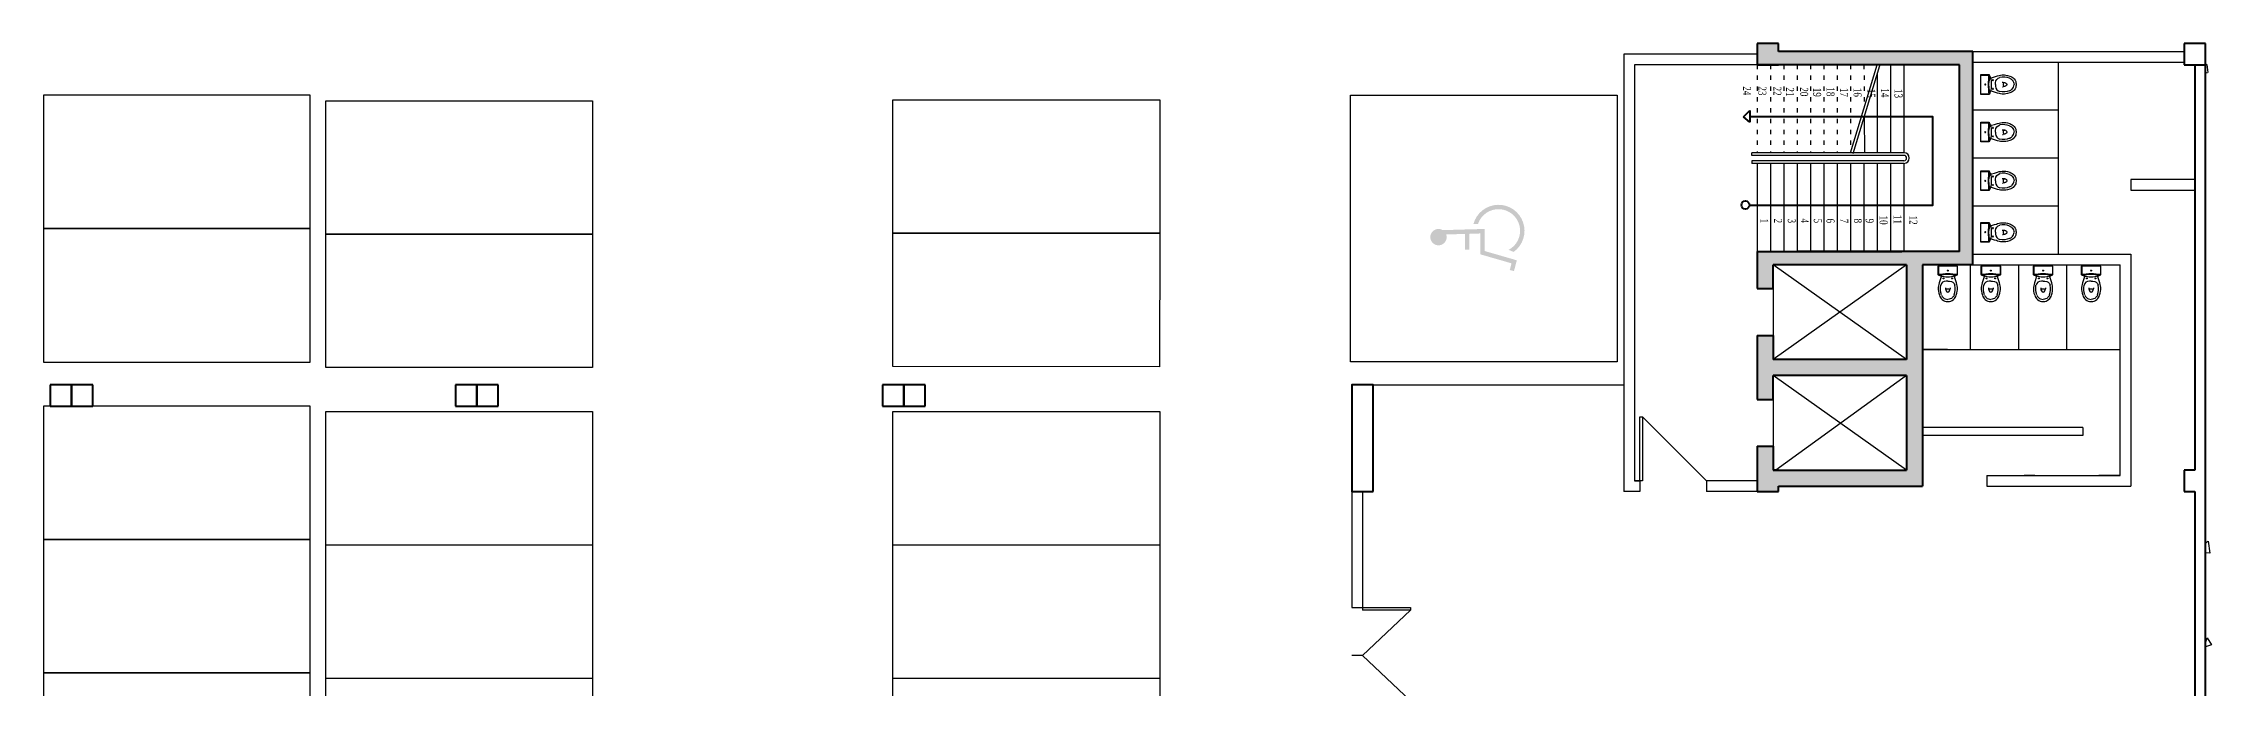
# Model space of a CAD drawing. Header units: metres. Extents: x -2370498 to 1228044, y -644254 to 236701.
# Drawn here: x 851836 to 857841, y 191036 to 192820 of the extents above; entities that cross this region are included whole.
import ezdxf

# ---------------------------------------------------------------- set-up
doc = ezdxf.new("R2010")
doc.units = ezdxf.units.M
doc.header["$MEASUREMENT"] = 0
doc.linetypes.add('ACAD_ISO03W100', pattern=[30, 12, -18])
doc.layers.add('PI-DISABLE CARPARK', color=8, linetype='Continuous', lineweight=9)
doc.styles.add('OLCU', font='arial.ttf', dxfattribs={"width": 0.75})

# ---------------------------------------------------------------- blocks, each defined once
blk = doc.blocks.new('klozet5-U')
at = {"color": 0, "linetype": 'Continuous'}
for p, q in [((-16.9, 11.8), (-15.9, 17)), ((-16.9, -11.8), (-15.9, -17))]:
    blk.add_line(p, q, dxfattribs=at)
at = {"color": 0, "linetype": 'Continuous', "flags": 128}
blk.add_lwpolyline([(-18.5, 12.1), (-20.3, 12.7), (-26, 14.4), (-29.7, 15.6), (-31.6, 16.3), (-34.4, 17), (-36.9, 17.6), (-40.2, 17.9), (-44.6, 17.9), (-46.9, 17.7), (-50.5, 17.1), (-54.6, 15.8), (-56.8, 14.9), (-59.1, 13.7), (-60.7, 12.4), (-62.6, 10.4), (-64.4, 7.9), (-65.6, 5.6), (-66.2, 3.1), (-66.5, 1), (-66.5, 0), (-66.5, -1), (-66.2, -3.1), (-65.6, -5.6), (-64.4, -7.9), (-62.6, -10.4), (-60.7, -12.4), (-59.1, -13.7), (-56.8, -14.9), (-54.6, -15.8), (-50.5, -17.1), (-46.9, -17.7), (-44.6, -17.9), (-40.2, -17.9), (-36.9, -17.6), (-34.4, -17), (-31.6, -16.3), (-29.7, -15.6), (-26, -14.4), (-20.3, -12.7), (-18.5, -12.1)], dxfattribs=at)
at = {"color": 0, "linetype": 'Continuous'}
for points in [[(-40.6, 4.3, 0.015744), (-42.4, 4.3, 0.080363), (-46.6, 3.3, 0.291038), (-49.1, 0, 0.291038), (-46.6, -3.3, 0.080363), (-42.4, -4.3)], [(-45.4, -3.7, 0.504519), (-43.1, -2.1), (-43.1, 2.1, 0.504519), (-45.4, 3.7)], [(-28, 0), (-28, 3.2, 0.35423), (-35.9, 13.3)], [(-16.1, 18.2), (-18, 13.7, 0.143239), (-18, -13.7), (-17.1, -16), (-16.1, -18.2)], [(-18, -13.7, 0.744451), (-17.6, -13.7, 0.135377), (-16.9, 11.2, 0.014087), (-17.6, 13.7, 0.744451), (-18, 13.7)], [(-54.1, -11.7, 0.149339), (-35.9, -13.3, 0.149339)]]:
    blk.add_lwpolyline(points, format="xyb", dxfattribs=at)
for points in [[(-15.7, -18.5), (0, -18.5), (0, 18.5), (-15.7, 18.5)], [(0, 17.3), (-15.5, 17.3)], [(-28, 0), (-28, -3.2)], [(0, -17.3), (-15.5, -17.3)]]:
    blk.add_lwpolyline(points, dxfattribs=at)
for centre, radius in [((-23, 8), 0.8), ((-8.5, 0), 0.9), ((-23, -8), 0.8)]:
    blk.add_circle(centre, radius, dxfattribs=at)
for centre, radius, start, end in [((-50.5, 0), 12, 134.4767, 179.8424), ((-50.5, 1.2), 11.1, 109.6538, 137.7263), ((-15.4, 11.5), 1.5, 169.4239, 193.8052), ((-15.7, 18), 0.5, 90, 156.9338), ((-147, 0), 132.3, 352.0096, 7.9904), ((-15.5, 16.9), 0.4, 90, 164.4239), ((-15.7, -18), 0.5, 203.0662, 270)]:
    blk.add_arc(centre, radius, start, end, dxfattribs=at)
at = {"color": 0, "linetype": 'Continuous', "extrusion": (0, 2.34291e-15, -1)}
for centre, radius, start, end in [((50.5, 0), 12, 314.4767, 359.8424), ((38.2, -3.4), 10.2, 179.1091, 257.1318), ((15.4, -11.5), 1.5, 349.4239, 13.8052)]:
    blk.add_arc(centre, radius, start, end, dxfattribs=at)
at = {"color": 0, "linetype": 'Continuous', "extrusion": (-2.34291e-15, 2.74462e-30, -1)}
for centre, radius, start, end in [((42.4, -17.2), 31.2, 68.0026, 101.9775), ((50.5, -1.2), 11.1, 289.6538, 317.7263), ((40.8, 24.3), 28.6, 269.6782, 273.2862), ((15.5, -16.9), 0.4, 270, 344.4239)]:
    blk.add_arc(centre, radius, start, end, dxfattribs=at)
blk = doc.blocks.new('DISABLE CARPARK')
at = {"layer": 'PI-DISABLE CARPARK'}
h = blk.add_hatch(color=256, dxfattribs=at)
h.paths.add_polyline_path([(3444931, -17526), (3444564, -17526), (3444571, -17331), (3444828, -17331), (3444493, -17302), (3444485, -17603), (3444873, -17603), (3445036, -18167), (3445226, -18117), (3445207, -18043), (3445089, -18074)])
h.paths.add_polyline_path([(3444581, -16926, 5.768623), (3444506, -16865), (3444493, -17302), (3444828, -17331), (3444851, -17331), (3444851, -17254), (3444573, -17254)])
h.paths.add_polyline_path([(3444396, -17485), (3444396, -17405, 1.415905), (3444889, -18111), (3444852, -18024, -1.473445)])

msp = doc.modelspace()

# ---------------------------------------------------------------- hatches: boundary and pattern name
h = msp.add_hatch(color=0)
h.dxf.hatch_style = 1
h.paths.add_polyline_path([(856582.55277, 191579.43526), (856582.55277, 191638.52843), (856582.55277, 191704.64465), (856626.87264, 191704.64465), (856626.87264, 191638.52843), (856996.20494, 191638.52843), (856996.20494, 191900.75436), (856626.87264, 191900.75436), (856626.87264, 191834.64962), (856582.55277, 191834.64962), (856582.55277, 192011.19046), (856626.87264, 192011.19046), (856626.87264, 191945.07424), (856996.20494, 191945.07424), (856996.20494, 192207.30017), (856663.80587, 192207.30017), (856626.87264, 192207.30539), (856626.87264, 192141.19543), (856582.55277, 192141.19543), (856582.55277, 192207.31165), (856582.55277, 192244.2334), (856982.49705, 192244.22714), (857142.87247, 192244.2334), (857142.87247, 192761.29862), (856582.55277, 192761.29862), (856582.55277, 192798.23185), (856582.55277, 192820.39179), (856641.64593, 192820.39179), (856641.64593, 192798.23185), (857179.8057, 192798.23185), (857179.8057, 192207.30017), (857040.52482, 192207.30017), (857040.52482, 191985.70079), (857040.52482, 191594.20855), (856641.64593, 191594.20855), (856641.64593, 191579.43526)])

# ---------------------------------------------------------------- linework, layer by layer
at = {"color": 0, "lineweight": 40}
for p, q in [((856641.64593, 192820.39179), (856582.55277, 192820.39179)), ((856582.55277, 192820.39179), (856582.55277, 192761.29862)), ((856641.64593, 192798.23185), (856641.64593, 192820.39179)), ((857823.5093, 192820.39179), (857764.41613, 192820.39179)), ((857764.41613, 192820.39179), (857764.41613, 192798.23185)), ((857823.5093, 192820.39179), (857764.41613, 192820.39179)), ((857764.41613, 192820.39179), (857764.41613, 192761.29862)), ((857823.5093, 192761.29862), (857823.5093, 192820.39179)), ((857823.5093, 192761.29862), (857823.5093, 192820.39179)), ((857823.5093, 189274.80171), (857823.5093, 192820.39179)), ((856582.55277, 192798.23185), (856582.55277, 192761.29862)), ((856582.55277, 192761.29862), (856641.64593, 192761.29862)), ((857142.87247, 192761.29862), (856582.55277, 192761.29862)), ((857179.8057, 192798.23185), (856641.64593, 192798.23185)), ((857142.87247, 192244.2334), (857142.87247, 192761.29862)), ((857179.8057, 192207.30017), (857179.8057, 192798.23185)), ((857764.41613, 192761.29862), (857786.57606, 192761.29862)), ((857764.41613, 192761.29862), (857823.5093, 192761.29862)), ((857793.96271, 192761.29862), (857793.96271, 191638.52843)), ((856544.29169, 192616.56164), (856562.13689, 192634.40683)), ((856562.13689, 192634.40683), (856562.13689, 192616.56164)), ((856562.13689, 192601.78834), (856544.29169, 192616.56164)), ((856562.13689, 192616.56164), (856562.13689, 192601.78834)), ((856582.55277, 192244.2334), (856982.49705, 192244.22714)), ((856582.55277, 192244.2334), (856582.55277, 192207.31165)), ((856582.55277, 192207.31165), (856582.55277, 192141.19543)), ((856582.55277, 192207.31165), (856582.55277, 192141.19543)), ((856663.80587, 192207.30017), (856626.87264, 192207.30539)), ((856626.87264, 192141.19543), (856626.87264, 192207.30539)), ((856996.20494, 192207.30017), (856663.80587, 192207.30017)), ((856693.35246, 192207.30017), (856663.80587, 192207.30017)), ((857142.87247, 192244.2334), (856693.35246, 192244.2334)), ((856996.20494, 192207.30017), (856996.20494, 191945.07424)), ((857179.8057, 192207.30017), (857040.52482, 192207.30017)), ((857040.52482, 192207.30017), (857040.52482, 191594.20855)), ((856582.55277, 192141.19543), (856626.87264, 192141.19543)), ((856582.55277, 192011.19046), (856582.55277, 191834.64962)), ((856582.55277, 192011.19046), (856582.55277, 191945.07424)), ((856582.55277, 192011.19046), (856626.87264, 192011.19046)), ((856626.87264, 192011.19046), (856626.87264, 191945.07424)), ((856996.20494, 191945.07424), (856626.87264, 191945.07424)), ((856626.87264, 191834.64962), (856626.87264, 191900.75958)), ((856996.20494, 191900.75436), (856626.87264, 191900.75436)), ((856996.20494, 191900.75436), (856996.20494, 191638.52843)), ((851855.09933, 191874.9011), (851855.09933, 191815.80793)), ((851914.19249, 191874.9011), (851855.09933, 191874.9011)), ((851914.19249, 191874.9011), (851914.19249, 191815.80793)), ((851973.28566, 191874.9011), (851914.19249, 191874.9011)), ((851914.19249, 191815.80793), (851914.19249, 191874.9011)), ((851973.28566, 191815.80793), (851973.28566, 191874.9011)), ((852977.86952, 191874.9011), (852977.86952, 191815.80793)), ((853036.96269, 191874.9011), (852977.86952, 191874.9011)), ((853036.96269, 191874.9011), (853036.96269, 191815.80793)), ((853096.05585, 191874.9011), (853036.96269, 191874.9011)), ((853036.96269, 191815.80793), (853036.96269, 191874.9011)), ((853096.05585, 191815.80793), (853096.05585, 191874.9011)), ((854159.73288, 191874.9011), (854159.73288, 191815.80793)), ((854218.82605, 191874.9011), (854159.73288, 191874.9011)), ((854218.82605, 191874.9011), (854218.82605, 191815.80793)), ((854277.91921, 191874.9011), (854218.82605, 191874.9011)), ((854218.82605, 191815.80793), (854218.82605, 191874.9011)), ((854277.91921, 191815.80793), (854277.91921, 191874.9011)), ((851855.09933, 191815.80793), (851914.19249, 191815.80793)), ((851914.19249, 191815.80793), (851973.28566, 191815.80793)), ((852977.86952, 191815.80793), (853036.96269, 191815.80793)), ((853036.96269, 191815.80793), (853096.05585, 191815.80793)), ((854159.73288, 191815.80793), (854218.82605, 191815.80793)), ((854218.82605, 191815.80793), (854277.91921, 191815.80793)), ((856582.55277, 191834.64962), (856626.87264, 191834.64962)), ((856582.55277, 191704.64465), (856582.55277, 191638.52843)), ((856582.55277, 191704.64465), (856626.87264, 191704.64465)), ((856626.87264, 191704.64465), (856626.87264, 191638.52843)), ((856582.55277, 191638.52843), (856582.55277, 191579.43526)), ((856641.64593, 191638.52843), (856626.87264, 191638.52843)), ((856626.87264, 191638.52843), (856996.20494, 191638.52843)), ((857786.57606, 191638.52843), (857764.41613, 191638.52843)), ((857764.41613, 191638.52843), (857764.41613, 191579.43526)), ((857793.96271, 191638.52843), (857764.41613, 191638.52843)), ((857764.41613, 191638.52843), (857764.41613, 191579.43526)), ((857823.5093, 191579.43526), (857823.5093, 191638.52843)), ((857823.5093, 191579.43526), (857823.5093, 191638.52843)), ((856582.55277, 191579.43526), (856641.64593, 191579.43526)), ((856641.64593, 191579.43526), (856641.64593, 191594.20855)), ((856641.64593, 191594.20855), (857040.52482, 191594.20855)), ((857764.41613, 191579.43526), (857786.57606, 191579.43526)), ((857764.41613, 191579.43526), (857793.96271, 191579.43526)), ((857793.96271, 191579.43526), (857793.96271, 191010.66352))]:
    msp.add_line(p, q, dxfattribs=at)
at = {"color": 0}
for p, q in [((856582.55277, 192790.8452), (856213.22047, 192790.8452)), ((856213.22047, 192790.8452), (856213.22047, 191579.43526)), ((856582.55277, 192761.29862), (856242.76705, 192761.29862)), ((856242.76705, 192761.29862), (856242.76705, 191608.98184)), ((856841.08538, 192517.5393), (856914.95184, 192761.29862)), ((856848.15458, 192515.39712), (856922.02104, 192759.15644)), ((856951.88507, 192761.29862), (856951.88507, 192517.5393)), ((856988.8183, 192761.29862), (856988.8183, 192517.5393)), ((857179.8057, 192798.23185), (857764.41613, 192798.23185)), ((857179.8057, 192768.68527), (857764.41613, 192768.68527)), ((857179.8057, 192768.68527), (857416.17837, 192768.68527)), ((857416.17837, 192768.68527), (857416.17837, 192635.72564)), ((856914.95184, 192735.82808), (856914.95184, 192517.5393)), ((857416.17837, 192635.72564), (857179.8057, 192635.72564)), ((857416.17837, 192635.72564), (857416.17837, 192502.76601)), ((856878.81049, 192616.56164), (856879.35226, 192517.5393)), ((856988.8183, 192517.5393), (856567.65318, 192517.5393)), ((856567.65318, 192510.15266), (856567.65318, 192517.5393)), ((856988.8183, 192510.15266), (856567.65318, 192510.15266)), ((857416.17837, 192502.76601), (857179.8057, 192502.76601)), ((857416.17837, 192502.76601), (857416.17837, 192369.80638)), ((856988.8183, 192495.37936), (856567.65318, 192495.37936)), ((856567.65318, 192495.37936), (856567.65318, 192487.99272)), ((856988.8183, 192487.99272), (856567.65318, 192487.99272)), ((856582.55277, 192487.99272), (856582.55277, 192244.2334)), ((856619.486, 192487.99272), (856619.486, 192244.2334)), ((856656.41923, 192487.99272), (856656.41923, 192244.2334)), ((856693.35246, 192487.99272), (856693.35246, 192244.22714)), ((856730.28569, 192487.99272), (856730.28569, 192244.2334)), ((856767.21892, 192487.99272), (856767.21892, 192244.2334)), ((856804.15215, 192487.99272), (856804.15215, 192244.2334)), ((856841.08538, 192487.99272), (856841.08538, 192244.2334)), ((856878.01861, 192487.99272), (856878.01861, 192244.2334)), ((856914.95184, 192487.99272), (856914.95184, 192244.2334)), ((856951.88507, 192487.99272), (856951.88507, 192244.2334)), ((856988.8183, 192487.99272), (856988.8183, 192244.2334)), ((857793.96271, 192443.67284), (857616.68321, 192443.67284)), ((857616.68321, 192443.67284), (857616.68321, 192414.12626)), ((857793.96271, 192414.12626), (857793.96271, 192443.67284)), ((857616.68321, 192414.12626), (857793.96271, 192414.12626)), ((857416.17837, 192369.80638), (857179.8057, 192369.80638)), ((857416.17837, 192369.80638), (857416.17837, 192236.84675)), ((856996.20494, 191945.07424), (856626.87264, 192207.30539)), ((856996.20494, 192207.30017), (856626.87264, 191945.07424)), ((857040.52482, 192207.30017), (857040.52482, 191985.70079)), ((857173.48445, 191972.35328), (857173.48445, 192207.30017)), ((857179.8057, 192236.84675), (857616.68321, 192236.84675)), ((857179.8057, 192207.30017), (857587.13662, 192207.30017)), ((857306.44407, 191972.35328), (857306.44407, 192207.30017)), ((857439.4037, 191972.35328), (857439.4037, 192207.30017)), ((857587.13662, 192236.84675), (857616.68321, 192236.84675)), ((857587.13662, 191623.75514), (857587.13662, 192207.30017)), ((857616.68321, 192236.84675), (857616.68321, 192207.30017)), ((857616.68321, 192207.30017), (857616.68321, 191594.20855)), ((856626.87264, 192141.19543), (856626.87264, 192011.19046)), ((857109.44277, 191972.35328), (857040.52482, 191972.35328)), ((857040.52482, 191972.35328), (857173.48445, 191972.35328)), ((857109.44277, 191972.35328), (857587.13662, 191972.35328)), ((857173.48445, 191972.35328), (857306.44407, 191972.35328)), ((857306.44407, 191972.35328), (857439.4037, 191972.35328)), ((857439.4037, 191972.35328), (857587.13662, 191972.35328)), ((856996.20494, 191638.52843), (856626.87264, 191900.75436)), ((856996.20494, 191900.75436), (856634.25929, 191638.52843)), ((855518.87574, 191874.9011), (855518.87574, 191638.52843)), ((855518.87574, 191874.9011), (856213.22047, 191874.9011)), ((851914.19249, 191815.80793), (851855.09933, 191815.80793)), ((853036.96269, 191815.80793), (852977.86952, 191815.80793)), ((854218.82605, 191815.80793), (854159.73288, 191815.80793)), ((856257.54034, 191608.98184), (856257.54034, 191786.26135)), ((856257.54034, 191786.26135), (856264.92699, 191786.26135)), ((856264.92699, 191786.26135), (856264.92699, 191608.98184)), ((856442.20649, 191608.98184), (856264.92699, 191786.26135)), ((856626.87264, 191834.64962), (856626.87264, 191704.64465)), ((857483.72358, 191756.71476), (857040.52482, 191756.71476)), ((857483.72358, 191734.55483), (857040.52482, 191734.55483)), ((857483.72358, 191756.71476), (857483.72358, 191734.55483)), ((856264.92699, 191608.98184), (856242.76705, 191608.98184)), ((856242.76705, 191608.98184), (856257.54034, 191608.98184)), ((856257.54034, 191608.98184), (856257.54034, 191579.43526)), ((856582.55277, 191608.98184), (856442.20649, 191608.98184)), ((856442.20649, 191608.98184), (856442.20649, 191579.43526)), ((857217.80432, 191623.75514), (857587.13662, 191623.75514)), ((857217.80432, 191623.75514), (857217.80432, 191594.20855)), ((857350.76395, 191623.75514), (857321.21737, 191623.75514)), ((857587.13662, 191623.75514), (857528.04345, 191623.75514)), ((855459.78257, 191579.43526), (855459.78257, 191257.87391)), ((855489.32916, 191579.43526), (855489.32916, 191250.48726)), ((856257.54034, 191579.43526), (856213.22047, 191579.43526)), ((856582.55277, 191579.43526), (856442.20649, 191579.43526)), ((857217.80432, 191594.20855), (857616.68321, 191594.20855)), ((855459.78257, 191257.87391), (855489.32916, 191257.87391)), ((855489.32916, 191257.87391), (855489.32916, 191250.48726)), ((855489.32916, 191257.87391), (855622.28879, 191257.87391)), ((855622.28879, 191250.48726), (855489.32916, 191250.48726)), ((855489.32916, 191124.91428), (855622.28879, 191250.48726)), ((855622.28879, 191257.87391), (855622.28879, 191250.48726)), ((855489.32916, 191124.91428), (855459.78257, 191124.91428)), ((855489.32916, 191124.91428), (855459.78257, 191124.91428)), ((855489.32916, 191124.91428), (855622.28879, 190999.3413))]:
    msp.add_line(p, q, dxfattribs=at)
at = {"color": 0, "linetype": 'ACAD_ISO03W100'}
for p, q in [((856582.55277, 192761.29862), (856582.55277, 192517.5393)), ((856619.486, 192761.29862), (856619.486, 192517.5393)), ((856656.41923, 192761.29862), (856656.41923, 192517.5393)), ((856693.35246, 192761.29862), (856693.35246, 192517.5393)), ((856730.28569, 192761.29862), (856730.28569, 192517.5393)), ((856767.21892, 192761.29862), (856767.21892, 192517.5393)), ((856804.15215, 192761.29862), (856804.15215, 192517.5393)), ((856841.08538, 192761.29862), (856841.08538, 192517.5393)), ((856878.01861, 192761.29862), (856878.67361, 192641.58047))]:
    msp.add_line(p, q, dxfattribs=at)
at = {"color": 0, "linetype": 'Continuous'}
for p, q in [((857827.8451, 192762.28511), (857823.5093, 192758.64693)), ((857827.84829, 192762.28539), (857829.81055, 192739.85657)), ((857829.51998, 192738.28063), (857823.5093, 192739.38938)), ((857830.40092, 191442.32514), (857823.5093, 191435.71266)), ((857831.03212, 191442.02753), (857836.20795, 191408.65481)), ((857835.52989, 191408.54968), (857823.5093, 191409.94807)), ((857827.78631, 191173.59511), (857823.5093, 191162.45309)), ((857840.77646, 191155.04438), (857823.5093, 191149.25059)), ((857828.16612, 191173.76728), (857840.75607, 191155.10191))]:
    msp.add_line(p, q, dxfattribs=at)
at = {"color": 0}
for points in [[(852575.07739, 192307.32644), (852575.07739, 192676.65874), (851836.41279, 192676.65874), (851836.41279, 192307.32644)], [(852618.68768, 192292.2898), (852618.77894, 192661.62208), (853357.44352, 192661.43956), (853357.35226, 192292.10727)], [(854189.0199, 192294.53966), (854189.11117, 192663.87195), (854927.77574, 192663.68942), (854927.68448, 192294.35713)], [(855455.90273, 191938.38094), (855455.90273, 192677.04554), (856194.56733, 192677.04554), (856194.56733, 191938.38094)], [(852575.07739, 191937.99414), (852575.07739, 192307.32644), (851836.41279, 192307.32644), (851836.41279, 191937.99414)], [(852618.59642, 191922.95751), (852618.68768, 192292.2898), (853357.35226, 192292.10727), (853357.26099, 191922.77498)], [(854188.92864, 191925.20737), (854189.0199, 192294.53966), (854927.68448, 192294.35713), (854927.59322, 191925.02485)], [(854277.91921, 191815.80793), (854277.91921, 191874.9011), (854159.73288, 191874.9011), (854159.73288, 191815.80793)], [(852575.07739, 191446.47563), (852575.07739, 191815.80793), (851836.41279, 191815.80793), (851836.41279, 191446.47563)], [(852618.68768, 191431.43899), (852618.77894, 191800.77128), (853357.44352, 191800.58876), (853357.35226, 191431.25647)], [(854189.11117, 191431.43899), (854189.20243, 191800.77128), (854927.867, 191800.58876), (854927.77574, 191431.25647)], [(852575.07739, 191077.14333), (852575.07739, 191446.47563), (851836.41279, 191446.47563), (851836.41279, 191077.14333)], [(852618.59642, 191062.1067), (852618.68768, 191431.43899), (853357.35226, 191431.25647), (853357.26099, 191061.92418)], [(854189.0199, 191062.1067), (854189.11117, 191431.43899), (854927.77574, 191431.25647), (854927.68448, 191061.92418)], [(852575.07739, 190707.81103), (852575.07739, 191077.14333), (851836.41279, 191077.14333), (851836.41279, 190707.81103)], [(852618.50515, 190692.77441), (852618.59642, 191062.1067), (853357.26099, 191061.92418), (853357.16973, 190692.59189)], [(854188.92864, 190692.77441), (854189.0199, 191062.1067), (854927.68448, 191061.92418), (854927.59322, 190692.59189)]]:
    msp.add_lwpolyline(points, close=True, dxfattribs=at)
at = {"color": 0, "lineweight": 40}
msp.add_lwpolyline([(856561.11127, 192372.73679), (857068.40846, 192372.73679), (857068.40846, 192616.56164), (856562.13689, 192616.56164)], dxfattribs=at)
msp.add_lwpolyline([(855518.87574, 191579.43526), (855518.87574, 191874.9011), (855459.78257, 191874.9011), (855459.78257, 191579.43526)], close=True, dxfattribs=at)
msp.add_circle((856549.78256, 192372.73679), 11.32871, dxfattribs=at)
at = {"color": 0}
for radius in [14.77329, 7.38665]:
    msp.add_arc((856988.8183, 192502.76601), radius, 270, 90, dxfattribs=at)

# ---------------------------------------------------------------- block references
at = {"color": 0, "xscale": -1.477329200264254, "yscale": 1.477329200264254, "zscale": 1.477329200264254}
for p in [(857201.19778, 192706.43199), (857201.19778, 192574.74097), (857201.19778, 192440.01453), (857201.19778, 192297.12517)]:
    msp.add_blockref('klozet5-U', p, dxfattribs=at)
at = {"color": 0}
for name, p, xscale, yscale, zscale, rotation in [('DISABLE CARPARK', (853053.90862, 735094.5362), -0.1575817813866035, 0.1575817813866035, 0.1575817813866035, 90), ('klozet5-U', (857110.14828, 192203.56219), 1.477329200264254, 1.477329200264254, 1.477329200264254, 90.00000000000001), ('klozet5-U', (857229.37523, 192203.56219), 1.477329200264254, 1.477329200264254, 1.477329200264254, 90.00000000000001), ('klozet5-U', (857374.08719, 192203.56219), 1.477329200264254, 1.477329200264254, 1.477329200264254, 90.00000000000001), ('klozet5-U', (857507.06516, 192203.56219), 1.477329200264254, 1.477329200264254, 1.477329200264254, 90.00000000000001)]:
    msp.add_blockref(name, p, dxfattribs=dict(at, xscale=xscale, yscale=yscale, zscale=zscale, rotation=rotation))

# ---------------------------------------------------------------- texts
at = {"color": 0, "char_height": 22.159938, "width": 744.5917823, "attachment_point": 3, "rotation": 270, "style": 'OLCU'}
for s, insert in [('{\\fTimes New Roman|b0|i0|c162|p18;24}', (856565.30877, 192676.56597)), ('{\\fTimes New Roman|b0|i0|c162|p18;23}', (856607.84973, 192676.23864)), ('{\\fTimes New Roman|b0|i0|c162|p18;22}', (856649.0836, 192675.584)), ('{\\fTimes New Roman|b0|i0|c162|p18;21}', (856684.5347, 192673.30115)), ('{\\fTimes New Roman|b0|i0|c162|p18;20}', (856723.47749, 192673.62847)), ('{\\fTimes New Roman|b0|i0|c162|p18;19}', (856759.47567, 192672.31918)), ('{\\fTimes New Roman|b0|i0|c162|p18;18}', (856796.78093, 192673.62847)), ('{\\fTimes New Roman|b0|i0|c162|p18;17}', (856834.18602, 192672.06053)), ('{\\fTimes New Roman|b0|i0|c162|p18;16}', (856871.62546, 192672.06053)), ('{\\fTimes New Roman|b0|i0|c162|p18;15}', (856909.46695, 192669.52095)), ('{\\fTimes New Roman|b0|i0|c162|p18;14}', (856947.48796, 192670.78896)), ('{\\fTimes New Roman|b0|i0|c162|p18;13}', (856984.87504, 192668.88694)), ('{\\fTimes New Roman|b0|i0|c162|p18;1}', (856612.97895, 192322.64793)), ('{\\fTimes New Roman|b0|i0|c162|p18;2}', (856651.11591, 192322.64793)), ('{\\fTimes New Roman|b0|i0|c162|p18;3}', (856689.30335, 192322.64793)), ('{\\fTimes New Roman|b0|i0|c162|p18;4}', (856725.43004, 192322.64793)), ('{\\fTimes New Roman|b0|i0|c162|p18;5}', (856761.27998, 192322.64793)), ('{\\fTimes New Roman|b0|i0|c162|p18;6}', (856796.4324, 192322.64793)), ('{\\fTimes New Roman|b0|i0|c162|p18;7}', (856834.26267, 192322.64793)), ('{\\fTimes New Roman|b0|i0|c162|p18;8}', (856872.4819, 192322.64793)), ('{\\fTimes New Roman|b0|i0|c162|p18;9}', (856905.10794, 192322.64793)), ('{\\fTimes New Roman|b0|i0|c162|p18;10}', (856943.68786, 192318.39497)), ('{\\fTimes New Roman|b0|i0|c162|p18;11}', (856982.43403, 192320.29699)), ('{\\fTimes New Roman|b0|i0|c162|p18;12}', (857025.72576, 192318.41087))]:
    msp.add_mtext(s, dxfattribs=dict(at, insert=insert))

doc.saveas('drawing.dxf')
